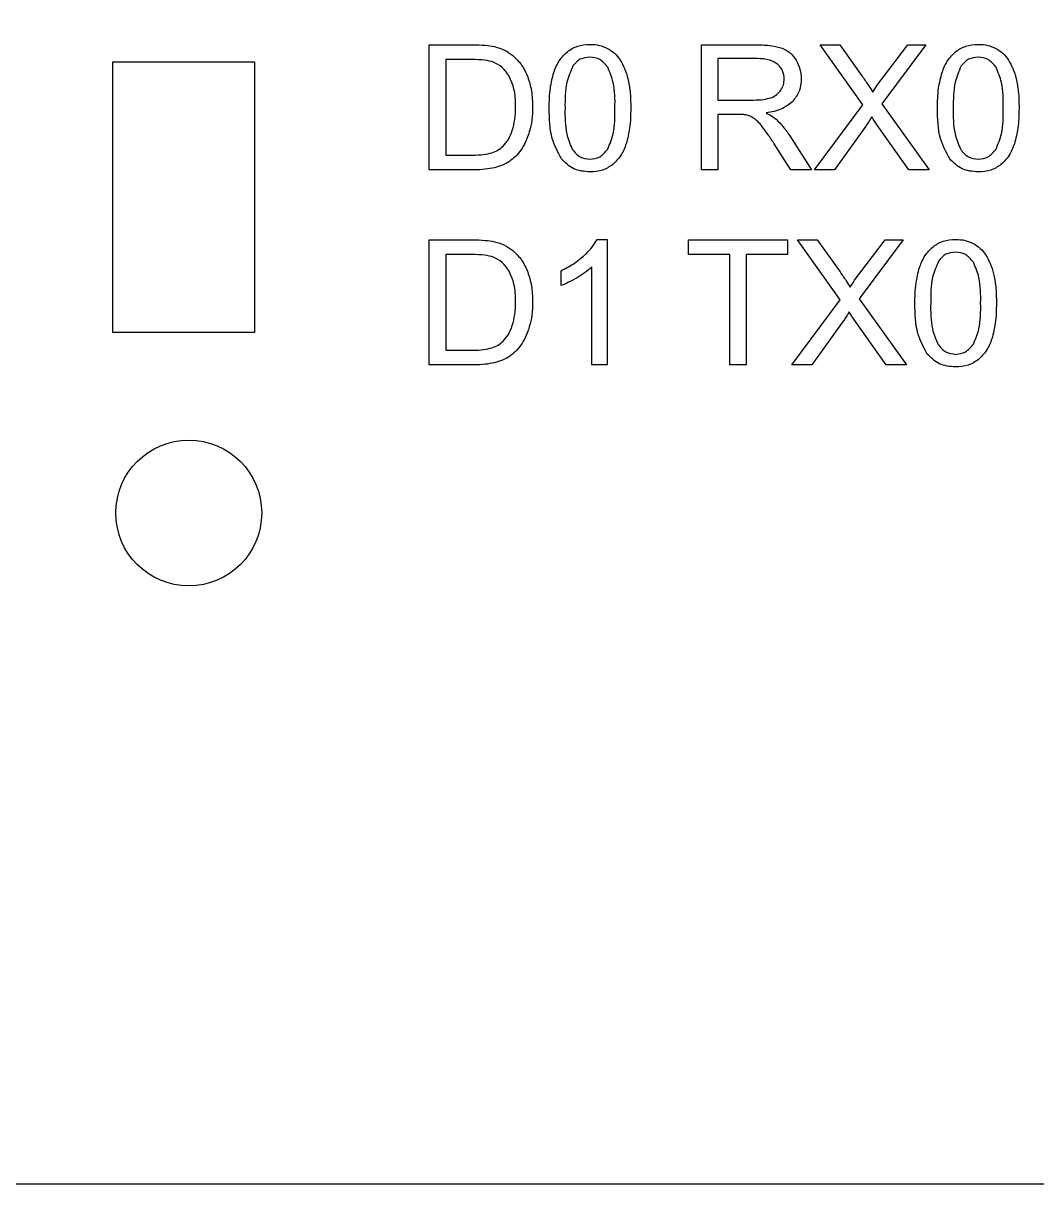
# Model space of a CAD drawing. Header units: millimetres. Extents: x -15 to 165, y 0 to 100.
# Drawn here: x 32.26 to 56.58, y 0 to 27.86 of the extents above; entities that cross this region are included whole.
import ezdxf

# ---------------------------------------------------------------- set-up
doc = ezdxf.new("R2010")
doc.units = ezdxf.units.MM
doc.layers.get('0').update_dxf_attribs({"linetype": 'CONTINUOUS'})

msp = doc.modelspace()

# ---------------------------------------------------------------- linework, layer by layer
for p, q in [((42, 24.341), (42, 27.341)), ((42, 27.341), (43.033, 27.341)), ((48.528, 24.341), (48.528, 27.341)), ((48.528, 27.341), (49.858, 27.341)), ((52.404, 25.905), (51.381, 27.341)), ((51.381, 27.341), (51.853, 27.341)), ((51.853, 27.341), (52.398, 26.572)), ((53.912, 27.341), (52.858, 25.927)), ((52.877, 26.545), (53.48, 27.341)), ((53.48, 27.341), (53.912, 27.341)), ((43.027, 26.987), (42.397, 26.987)), ((42.397, 26.987), (42.397, 24.695)), ((49.874, 27.01), (48.925, 27.01)), ((48.925, 27.01), (48.925, 26.017)), ((48.925, 26.017), (49.778, 26.017)), ((52.858, 25.927), (53.994, 24.341)), ((48.925, 25.673), (48.925, 24.341)), ((49.385, 25.673), (48.925, 25.673)), ((51.244, 24.341), (52.404, 25.905)), ((52.473, 25.387), (51.72, 24.341)), ((53.503, 24.341), (52.748, 25.411)), ((50.65, 25.158), (51.172, 24.341)), ((50.673, 24.341), (50.276, 24.965)), ((42.397, 24.695), (43.038, 24.695)), ((43.083, 24.341), (42, 24.341)), ((48.925, 24.341), (48.528, 24.341)), ((51.172, 24.341), (50.673, 24.341)), ((51.72, 24.341), (51.244, 24.341)), ((53.994, 24.341), (53.503, 24.341)), ((42, 19.659), (42, 22.659)), ((42, 22.659), (43.033, 22.659)), ((46.027, 22.671), (46.265, 22.671)), ((46.265, 22.671), (46.265, 19.659)), ((51.862, 21.222), (50.838, 22.659)), ((50.838, 22.659), (51.311, 22.659)), ((51.311, 22.659), (51.855, 21.889)), ((53.37, 22.659), (52.316, 21.245)), ((52.334, 21.863), (52.938, 22.659)), ((52.938, 22.659), (53.37, 22.659)), ((43.027, 22.305), (42.397, 22.305)), ((42.397, 22.305), (42.397, 20.013)), ((45.16, 21.562), (45.16, 21.918)), ((45.896, 19.659), (45.896, 22.006)), ((50.701, 19.659), (51.862, 21.222)), ((52.316, 21.245), (53.452, 19.659)), ((51.931, 20.705), (51.178, 19.659)), ((52.96, 19.659), (52.205, 20.729)), ((42.397, 20.013), (43.038, 20.013)), ((43.083, 19.659), (42, 19.659)), ((46.265, 19.659), (45.896, 19.659)), ((51.178, 19.659), (50.701, 19.659)), ((53.452, 19.659), (52.96, 19.659))]:
    msp.add_line(p, q)
msp.add_lwpolyline([(-13, 0), (163, 0, 0.414214), (165, 2), (165, 98, 0.414214), (163, 100), (-13, 100, 0.414214), (-15, 98), (-15, 3.001, 0.000086), (-15, 2.999), (-15, 2, 0.414214)], format="xyb", close=True)
for points in [[(34.406, 20.437), (34.406, 26.937), (37.806, 26.937), (37.806, 20.437)], [(49.606, 22.305), (49.606, 19.659), (49.209, 19.659), (49.209, 22.305), (48.221, 22.305), (48.221, 22.659), (50.599, 22.659), (50.599, 22.305)]]:
    msp.add_lwpolyline(points, close=True)
msp.add_circle((36.228, 16.103), 1.75)
for points, knots in [([(43.033, 27.341), (43.137, 27.341), (43.316, 27.34), (43.492, 27.311), (43.568, 27.298)], [0, 0, 0, 0, 0.03086795, 0.05365841, 0.05365841, 0.05365841, 0.05365841]), ([(45.312, 27.177), (45.391, 27.229), (45.556, 27.336), (45.753, 27.347), (45.855, 27.353)], [0, 0, 0, 0, 0.02772153, 0.05799689, 0.05799689, 0.05799689, 0.05799689]), ([(45.855, 27.353), (45.932, 27.35), (46.079, 27.344), (46.214, 27.284), (46.279, 27.256)], [0, 0, 0, 0, 0.02279362, 0.04379597, 0.04379597, 0.04379597, 0.04379597]), ([(49.858, 27.341), (49.977, 27.34), (50.184, 27.339), (50.383, 27.284), (50.468, 27.26)], [0, 0, 0, 0, 0.03535793, 0.06174586, 0.06174586, 0.06174586, 0.06174586]), ([(54.629, 27.177), (54.708, 27.229), (54.873, 27.336), (55.07, 27.347), (55.173, 27.353)], [0, 0, 0, 0, 0.02772156, 0.05799691, 0.05799691, 0.05799691, 0.05799691]), ([(55.173, 27.353), (55.249, 27.35), (55.397, 27.344), (55.531, 27.284), (55.596, 27.256)], [0, 0, 0, 0, 0.02279362, 0.04379597, 0.04379597, 0.04379597, 0.04379597]), ([(43.568, 27.298), (43.649, 27.275), (43.809, 27.23), (43.943, 27.131), (44.008, 27.083)], [0, 0, 0, 0, 0.02530504, 0.04932818, 0.04932818, 0.04932818, 0.04932818]), ([(44.008, 27.083), (44.082, 27.011), (44.234, 26.863), (44.319, 26.669), (44.363, 26.571)], [0, 0, 0, 0, 0.03085703, 0.06288036, 0.06288036, 0.06288036, 0.06288036]), ([(44.987, 26.677), (45.025, 26.777), (45.099, 26.967), (45.244, 27.11), (45.312, 27.177)], [0, 0, 0, 0, 0.03178648, 0.06028806, 0.06028806, 0.06028806, 0.06028806]), ([(45.851, 27.048), (45.771, 27.039), (45.608, 27.02), (45.5, 26.896), (45.446, 26.834)], [0, 0, 0, 0, 0.02344099, 0.04737915, 0.04737915, 0.04737915, 0.04737915]), ([(46.282, 26.805), (46.223, 26.876), (46.11, 27.012), (45.935, 27.037), (45.851, 27.048)], [0, 0, 0, 0, 0.02665558, 0.05108755, 0.05108755, 0.05108755, 0.05108755]), ([(46.279, 27.256), (46.337, 27.22), (46.456, 27.146), (46.538, 27.033), (46.58, 26.976)], [0, 0, 0, 0, 0.02042855, 0.04146163, 0.04146163, 0.04146163, 0.04146163]), ([(50.468, 27.26), (50.534, 27.228), (50.67, 27.161), (50.757, 27.038), (50.802, 26.975)], [0, 0, 0, 0, 0.02185129, 0.04452864, 0.04452864, 0.04452864, 0.04452864]), ([(54.304, 26.677), (54.343, 26.777), (54.416, 26.967), (54.561, 27.11), (54.629, 27.177)], [0, 0, 0, 0, 0.03178648, 0.06028802, 0.06028802, 0.06028802, 0.06028802]), ([(55.168, 27.048), (55.088, 27.039), (54.925, 27.02), (54.818, 26.896), (54.763, 26.834)], [0, 0, 0, 0, 0.02344105, 0.04737917, 0.04737917, 0.04737917, 0.04737917]), ([(55.599, 26.805), (55.54, 26.876), (55.427, 27.012), (55.252, 27.037), (55.168, 27.048)], [0, 0, 0, 0, 0.02665551, 0.05108755, 0.05108755, 0.05108755, 0.05108755]), ([(55.596, 27.256), (55.655, 27.22), (55.773, 27.146), (55.855, 27.033), (55.897, 26.976)], [0, 0, 0, 0, 0.02042855, 0.04146165, 0.04146165, 0.04146165, 0.04146165]), ([(43.541, 26.926), (43.472, 26.943), (43.304, 26.987), (43.13, 26.987), (43.027, 26.987)], [0, 0, 0, 0, 0.02132496, 0.0519058, 0.0519058, 0.0519058, 0.0519058]), ([(43.916, 26.587), (43.865, 26.663), (43.767, 26.807), (43.613, 26.888), (43.541, 26.926)], [0, 0, 0, 0, 0.02716986, 0.05126658, 0.05126658, 0.05126658, 0.05126658]), ([(45.446, 26.834), (45.391, 26.705), (45.254, 26.383), (45.255, 26.032), (45.256, 25.821)], [0, 0, 0, 0, 0.0415626, 0.1040054, 0.1040054, 0.1040054, 0.1040054]), ([(46.455, 25.821), (46.457, 26.03), (46.461, 26.37), (46.332, 26.684), (46.282, 26.805)], [0, 0, 0, 0, 0.0617987, 0.1008018, 0.1008018, 0.1008018, 0.1008018]), ([(46.58, 26.976), (46.618, 26.909), (46.698, 26.768), (46.743, 26.612), (46.766, 26.53)], [0, 0, 0, 0, 0.02290546, 0.0484993, 0.0484993, 0.0484993, 0.0484993]), ([(50.363, 26.872), (50.298, 26.912), (50.149, 27.004), (49.974, 27.007), (49.874, 27.01)], [0, 0, 0, 0, 0.02242351, 0.05150579, 0.05150579, 0.05150579, 0.05150579]), ([(50.517, 26.523), (50.511, 26.59), (50.499, 26.724), (50.408, 26.823), (50.363, 26.872)], [0, 0, 0, 0, 0.01977048, 0.03920622, 0.03920622, 0.03920622, 0.03920622]), ([(50.802, 26.975), (50.838, 26.904), (50.911, 26.762), (50.921, 26.603), (50.926, 26.523)], [0, 0, 0, 0, 0.023485, 0.04737659, 0.04737659, 0.04737659, 0.04737659]), ([(54.763, 26.834), (54.708, 26.705), (54.571, 26.383), (54.572, 26.032), (54.573, 25.821)], [0, 0, 0, 0, 0.0415626, 0.1040054, 0.1040054, 0.1040054, 0.1040054]), ([(55.772, 25.821), (55.774, 26.03), (55.778, 26.37), (55.649, 26.684), (55.599, 26.805)], [0, 0, 0, 0, 0.0617987, 0.1008018, 0.1008018, 0.1008018, 0.1008018]), ([(55.897, 26.976), (55.935, 26.909), (56.015, 26.768), (56.06, 26.612), (56.083, 26.53)], [0, 0, 0, 0, 0.02290542, 0.04849926, 0.04849926, 0.04849926, 0.04849926]), ([(44.071, 25.864), (44.068, 26.005), (44.063, 26.257), (43.961, 26.486), (43.916, 26.587)], [0, 0, 0, 0, 0.04179722, 0.07463127, 0.07463127, 0.07463127, 0.07463127]), ([(44.363, 26.571), (44.397, 26.46), (44.469, 26.228), (44.476, 25.985), (44.48, 25.857)], [0, 0, 0, 0, 0.03457794, 0.07257568, 0.07257568, 0.07257568, 0.07257568]), ([(44.877, 25.821), (44.879, 25.982), (44.883, 26.272), (44.955, 26.552), (44.987, 26.677)], [0, 0, 0, 0, 0.04809125, 0.08660463, 0.08660463, 0.08660463, 0.08660463]), ([(46.766, 26.53), (46.786, 26.427), (46.83, 26.193), (46.832, 25.955), (46.834, 25.821)], [0, 0, 0, 0, 0.0312875, 0.07135546, 0.07135546, 0.07135546, 0.07135546]), ([(50.437, 26.253), (50.461, 26.295), (50.507, 26.379), (50.514, 26.475), (50.517, 26.523)], [0, 0, 0, 0, 0.0142372, 0.02837089, 0.02837089, 0.02837089, 0.02837089]), ([(50.926, 26.523), (50.918, 26.421), (50.902, 26.221), (50.78, 26.062), (50.72, 25.984)], [0, 0, 0, 0, 0.02986714, 0.05877743, 0.05877743, 0.05877743, 0.05877743]), ([(52.398, 26.572), (52.447, 26.502), (52.532, 26.382), (52.608, 26.256), (52.639, 26.203)], [0, 0, 0, 0, 0.02568458, 0.04405796, 0.04405796, 0.04405796, 0.04405796]), ([(52.639, 26.203), (52.675, 26.26), (52.749, 26.377), (52.833, 26.487), (52.877, 26.545)], [0, 0, 0, 0, 0.01999315, 0.04162475, 0.04162475, 0.04162475, 0.04162475]), ([(54.194, 25.821), (54.197, 25.982), (54.2, 26.272), (54.272, 26.552), (54.304, 26.677)], [0, 0, 0, 0, 0.04809125, 0.08660464, 0.08660464, 0.08660464, 0.08660464]), ([(56.083, 26.53), (56.103, 26.427), (56.148, 26.193), (56.15, 25.955), (56.151, 25.821)], [0, 0, 0, 0, 0.03128751, 0.07135547, 0.07135547, 0.07135547, 0.07135547]), ([(50.204, 26.073), (50.252, 26.094), (50.344, 26.135), (50.407, 26.215), (50.437, 26.253)], [0, 0, 0, 0, 0.01536028, 0.02987958, 0.02987958, 0.02987958, 0.02987958]), ([(49.778, 26.017), (49.86, 26.018), (50.004, 26.02), (50.143, 26.057), (50.204, 26.073)], [0, 0, 0, 0, 0.02429045, 0.04308562, 0.04308562, 0.04308562, 0.04308562]), ([(50.72, 25.984), (50.635, 25.917), (50.448, 25.768), (50.211, 25.728), (50.081, 25.706)], [0, 0, 0, 0, 0.03181353, 0.07065422, 0.07065422, 0.07065422, 0.07065422]), ([(43.992, 25.285), (44.015, 25.373), (44.065, 25.562), (44.069, 25.758), (44.071, 25.864)], [0, 0, 0, 0, 0.02702663, 0.05852585, 0.05852585, 0.05852585, 0.05852585]), ([(44.48, 25.857), (44.478, 25.749), (44.473, 25.545), (44.424, 25.346), (44.4, 25.252)], [0, 0, 0, 0, 0.03229225, 0.06125985, 0.06125985, 0.06125985, 0.06125985]), ([(45.174, 24.601), (45.088, 24.762), (44.885, 25.14), (44.88, 25.572), (44.877, 25.821)], [0, 0, 0, 0, 0.0540132, 0.1271395, 0.1271395, 0.1271395, 0.1271395]), ([(45.256, 25.821), (45.254, 25.612), (45.25, 25.272), (45.379, 24.959), (45.429, 24.837)], [0, 0, 0, 0, 0.0616711, 0.1006983, 0.1006983, 0.1006983, 0.1006983]), ([(46.282, 24.838), (46.332, 24.96), (46.46, 25.272), (46.457, 25.613), (46.455, 25.821)], [0, 0, 0, 0, 0.0390513, 0.1005949, 0.1005949, 0.1005949, 0.1005949]), ([(46.834, 25.821), (46.831, 25.661), (46.827, 25.372), (46.757, 25.093), (46.725, 24.968)], [0, 0, 0, 0, 0.04778334, 0.08618044, 0.08618044, 0.08618044, 0.08618044]), ([(49.606, 25.659), (49.577, 25.663), (49.504, 25.673), (49.429, 25.673), (49.385, 25.673)], [0, 0, 0, 0, 0.00896643, 0.02217038, 0.02217038, 0.02217038, 0.02217038]), ([(49.788, 25.579), (49.758, 25.597), (49.701, 25.631), (49.637, 25.65), (49.606, 25.659)], [0, 0, 0, 0, 0.01020952, 0.01986007, 0.01986007, 0.01986007, 0.01986007]), ([(50.081, 25.706), (50.128, 25.683), (50.213, 25.641), (50.288, 25.582), (50.321, 25.557)], [0, 0, 0, 0, 0.01577262, 0.02828676, 0.02828676, 0.02828676, 0.02828676]), ([(54.491, 24.601), (54.405, 24.762), (54.203, 25.14), (54.197, 25.572), (54.194, 25.821)], [0, 0, 0, 0, 0.0540133, 0.1271395, 0.1271395, 0.1271395, 0.1271395]), ([(54.573, 25.821), (54.571, 25.612), (54.567, 25.272), (54.696, 24.959), (54.746, 24.837)], [0, 0, 0, 0, 0.0616711, 0.1006984, 0.1006984, 0.1006984, 0.1006984]), ([(55.599, 24.838), (55.649, 24.96), (55.777, 25.272), (55.774, 25.613), (55.772, 25.821)], [0, 0, 0, 0, 0.0390513, 0.1005949, 0.1005949, 0.1005949, 0.1005949]), ([(56.151, 25.821), (56.149, 25.661), (56.145, 25.372), (56.074, 25.093), (56.042, 24.968)], [0, 0, 0, 0, 0.04778334, 0.08618044, 0.08618044, 0.08618044, 0.08618044]), ([(49.989, 25.379), (49.955, 25.421), (49.896, 25.495), (49.82, 25.554), (49.788, 25.579)], [0, 0, 0, 0, 0.01618746, 0.02852174, 0.02852174, 0.02852174, 0.02852174]), ([(50.276, 24.965), (50.224, 25.045), (50.133, 25.186), (50.032, 25.321), (49.989, 25.379)], [0, 0, 0, 0, 0.02863368, 0.05030655, 0.05030655, 0.05030655, 0.05030655]), ([(50.321, 25.557), (50.379, 25.498), (50.501, 25.376), (50.599, 25.233), (50.65, 25.158)], [0, 0, 0, 0, 0.02468219, 0.0518503, 0.0518503, 0.0518503, 0.0518503]), ([(52.617, 25.612), (52.588, 25.566), (52.542, 25.49), (52.493, 25.416), (52.473, 25.387)], [0, 0, 0, 0, 0.01626873, 0.02668372, 0.02668372, 0.02668372, 0.02668372]), ([(52.748, 25.411), (52.726, 25.443), (52.681, 25.509), (52.639, 25.577), (52.617, 25.612)], [0, 0, 0, 0, 0.01157837, 0.02395389, 0.02395389, 0.02395389, 0.02395389]), ([(43.772, 24.906), (43.817, 24.959), (43.913, 25.072), (43.965, 25.212), (43.992, 25.285)], [0, 0, 0, 0, 0.02077627, 0.04417486, 0.04417486, 0.04417486, 0.04417486]), ([(44.4, 25.252), (44.373, 25.17), (44.323, 25.016), (44.236, 24.879), (44.196, 24.815)], [0, 0, 0, 0, 0.02578344, 0.04840909, 0.04840909, 0.04840909, 0.04840909]), ([(43.503, 24.75), (43.555, 24.77), (43.654, 24.806), (43.734, 24.874), (43.772, 24.906)], [0, 0, 0, 0, 0.01656277, 0.03129695, 0.03129695, 0.03129695, 0.03129695]), ([(44.196, 24.815), (44.154, 24.761), (44.075, 24.658), (43.972, 24.58), (43.923, 24.543)], [0, 0, 0, 0, 0.02023775, 0.03871639, 0.03871639, 0.03871639, 0.03871639]), ([(45.429, 24.837), (45.487, 24.766), (45.599, 24.63), (45.773, 24.605), (45.855, 24.593)], [0, 0, 0, 0, 0.0266339, 0.05077519, 0.05077519, 0.05077519, 0.05077519]), ([(45.855, 24.593), (45.938, 24.605), (46.112, 24.63), (46.223, 24.767), (46.282, 24.838)], [0, 0, 0, 0, 0.02414777, 0.0508346, 0.0508346, 0.0508346, 0.0508346]), ([(46.725, 24.968), (46.687, 24.868), (46.613, 24.678), (46.469, 24.535), (46.401, 24.467)], [0, 0, 0, 0, 0.03177687, 0.06031889, 0.06031889, 0.06031889, 0.06031889]), ([(54.746, 24.837), (54.805, 24.766), (54.917, 24.63), (55.09, 24.605), (55.173, 24.593)], [0, 0, 0, 0, 0.02663396, 0.05077519, 0.05077519, 0.05077519, 0.05077519]), ([(55.173, 24.593), (55.255, 24.605), (55.429, 24.63), (55.541, 24.767), (55.599, 24.838)], [0, 0, 0, 0, 0.02414772, 0.05083458, 0.05083458, 0.05083458, 0.05083458]), ([(56.042, 24.968), (56.004, 24.868), (55.931, 24.678), (55.786, 24.535), (55.718, 24.467)], [0, 0, 0, 0, 0.03177691, 0.06031895, 0.06031895, 0.06031895, 0.06031895]), ([(43.038, 24.695), (43.126, 24.696), (43.284, 24.697), (43.436, 24.734), (43.503, 24.75)], [0, 0, 0, 0, 0.02651111, 0.0470144, 0.0470144, 0.0470144, 0.0470144]), ([(43.923, 24.543), (43.869, 24.511), (43.756, 24.445), (43.63, 24.41), (43.564, 24.392)], [0, 0, 0, 0, 0.01854989, 0.03899148, 0.03899148, 0.03899148, 0.03899148]), ([(45.855, 24.29), (45.72, 24.301), (45.455, 24.324), (45.266, 24.51), (45.174, 24.601)], [0, 0, 0, 0, 0.03950081, 0.07704517, 0.07704517, 0.07704517, 0.07704517]), ([(55.173, 24.29), (55.037, 24.301), (54.772, 24.324), (54.583, 24.51), (54.491, 24.601)], [0, 0, 0, 0, 0.03950075, 0.07704513, 0.07704513, 0.07704513, 0.07704513]), ([(43.564, 24.392), (43.49, 24.377), (43.331, 24.346), (43.168, 24.343), (43.083, 24.341)], [0, 0, 0, 0, 0.02286012, 0.04854853, 0.04854853, 0.04854853, 0.04854853]), ([(46.401, 24.467), (46.322, 24.415), (46.156, 24.307), (45.959, 24.296), (45.855, 24.29)], [0, 0, 0, 0, 0.02780311, 0.05823403, 0.05823403, 0.05823403, 0.05823403]), ([(55.718, 24.467), (55.639, 24.415), (55.474, 24.307), (55.276, 24.296), (55.173, 24.29)], [0, 0, 0, 0, 0.02780311, 0.05823397, 0.05823397, 0.05823397, 0.05823397]), ([(43.033, 22.659), (43.137, 22.659), (43.316, 22.658), (43.492, 22.628), (43.568, 22.616)], [0, 0, 0, 0, 0.03086795, 0.05365841, 0.05365841, 0.05365841, 0.05365841]), ([(43.568, 22.616), (43.649, 22.593), (43.809, 22.548), (43.943, 22.449), (44.008, 22.401)], [0, 0, 0, 0, 0.02530503, 0.04932815, 0.04932815, 0.04932815, 0.04932815]), ([(45.7, 22.27), (45.769, 22.335), (45.897, 22.454), (45.987, 22.603), (46.027, 22.671)], [0, 0, 0, 0, 0.02836474, 0.05200425, 0.05200425, 0.05200425, 0.05200425]), ([(54.087, 22.495), (54.166, 22.547), (54.331, 22.654), (54.528, 22.665), (54.63, 22.671)], [0, 0, 0, 0, 0.02772155, 0.0579969, 0.0579969, 0.0579969, 0.0579969]), ([(54.63, 22.671), (54.707, 22.668), (54.854, 22.661), (54.989, 22.602), (55.054, 22.574)], [0, 0, 0, 0, 0.02279362, 0.04379597, 0.04379597, 0.04379597, 0.04379597]), ([(55.054, 22.574), (55.112, 22.538), (55.231, 22.464), (55.313, 22.351), (55.355, 22.294)], [0, 0, 0, 0, 0.02042854, 0.04146161, 0.04146161, 0.04146161, 0.04146161]), ([(43.541, 22.244), (43.472, 22.261), (43.304, 22.305), (43.13, 22.305), (43.027, 22.305)], [0, 0, 0, 0, 0.02132496, 0.0519058, 0.0519058, 0.0519058, 0.0519058]), ([(44.008, 22.401), (44.082, 22.329), (44.234, 22.181), (44.319, 21.987), (44.363, 21.888)], [0, 0, 0, 0, 0.03085703, 0.06288038, 0.06288038, 0.06288038, 0.06288038]), ([(53.762, 21.995), (53.8, 22.095), (53.874, 22.285), (54.019, 22.428), (54.087, 22.495)], [0, 0, 0, 0, 0.03178646, 0.06028801, 0.06028801, 0.06028801, 0.06028801]), ([(54.626, 22.366), (54.546, 22.357), (54.383, 22.338), (54.275, 22.214), (54.221, 22.151)], [0, 0, 0, 0, 0.02344105, 0.04737913, 0.04737913, 0.04737913, 0.04737913]), ([(55.057, 22.123), (54.998, 22.194), (54.884, 22.33), (54.71, 22.355), (54.626, 22.366)], [0, 0, 0, 0, 0.02665556, 0.05108749, 0.05108749, 0.05108749, 0.05108749]), ([(55.355, 22.294), (55.393, 22.227), (55.473, 22.086), (55.517, 21.93), (55.541, 21.848)], [0, 0, 0, 0, 0.02290545, 0.04849928, 0.04849928, 0.04849928, 0.04849928]), ([(43.916, 21.905), (43.865, 21.981), (43.767, 22.125), (43.613, 22.206), (43.541, 22.244)], [0, 0, 0, 0, 0.02716985, 0.05126657, 0.05126657, 0.05126657, 0.05126657]), ([(45.16, 21.918), (45.258, 21.968), (45.451, 22.066), (45.618, 22.203), (45.7, 22.27)], [0, 0, 0, 0, 0.03311381, 0.06464976, 0.06464976, 0.06464976, 0.06464976]), ([(54.221, 22.151), (54.166, 22.023), (54.028, 21.701), (54.03, 21.35), (54.031, 21.138)], [0, 0, 0, 0, 0.0415626, 0.1040054, 0.1040054, 0.1040054, 0.1040054]), ([(55.23, 21.138), (55.232, 21.347), (55.236, 21.688), (55.107, 22.002), (55.057, 22.123)], [0, 0, 0, 0, 0.0617987, 0.1008018, 0.1008018, 0.1008018, 0.1008018]), ([(44.071, 21.181), (44.068, 21.323), (44.063, 21.574), (43.961, 21.804), (43.916, 21.905)], [0, 0, 0, 0, 0.0417972, 0.07463127, 0.07463127, 0.07463127, 0.07463127]), ([(44.363, 21.888), (44.397, 21.778), (44.469, 21.546), (44.476, 21.303), (44.48, 21.175)], [0, 0, 0, 0, 0.03457797, 0.07257571, 0.07257571, 0.07257571, 0.07257571]), ([(45.547, 21.752), (45.48, 21.714), (45.355, 21.642), (45.221, 21.587), (45.16, 21.562)], [0, 0, 0, 0, 0.02330372, 0.04323832, 0.04323832, 0.04323832, 0.04323832]), ([(45.896, 22.006), (45.846, 21.962), (45.737, 21.868), (45.614, 21.793), (45.547, 21.752)], [0, 0, 0, 0, 0.01993285, 0.04321168, 0.04321168, 0.04321168, 0.04321168]), ([(51.855, 21.889), (51.905, 21.82), (51.99, 21.7), (52.065, 21.574), (52.097, 21.521)], [0, 0, 0, 0, 0.02568452, 0.04405792, 0.04405792, 0.04405792, 0.04405792]), ([(52.097, 21.521), (52.133, 21.577), (52.207, 21.695), (52.291, 21.805), (52.334, 21.863)], [0, 0, 0, 0, 0.0199932, 0.04162481, 0.04162481, 0.04162481, 0.04162481]), ([(53.652, 21.138), (53.654, 21.299), (53.658, 21.589), (53.73, 21.87), (53.762, 21.995)], [0, 0, 0, 0, 0.04809122, 0.08660465, 0.08660465, 0.08660465, 0.08660465]), ([(55.541, 21.848), (55.561, 21.745), (55.605, 21.511), (55.607, 21.272), (55.608, 21.138)], [0, 0, 0, 0, 0.03128752, 0.07135549, 0.07135549, 0.07135549, 0.07135549]), ([(43.992, 20.603), (44.015, 20.691), (44.065, 20.88), (44.069, 21.076), (44.071, 21.181)], [0, 0, 0, 0, 0.02702665, 0.05852586, 0.05852586, 0.05852586, 0.05852586]), ([(44.48, 21.175), (44.478, 21.067), (44.473, 20.862), (44.424, 20.664), (44.4, 20.57)], [0, 0, 0, 0, 0.0322922, 0.06125985, 0.06125985, 0.06125985, 0.06125985]), ([(52.074, 20.93), (52.046, 20.883), (52, 20.808), (51.95, 20.734), (51.931, 20.705)], [0, 0, 0, 0, 0.01626871, 0.02668372, 0.02668372, 0.02668372, 0.02668372]), ([(52.205, 20.729), (52.184, 20.761), (52.139, 20.827), (52.096, 20.895), (52.074, 20.93)], [0, 0, 0, 0, 0.01157841, 0.02395396, 0.02395396, 0.02395396, 0.02395396]), ([(53.949, 19.919), (53.863, 20.08), (53.66, 20.458), (53.655, 20.89), (53.652, 21.138)], [0, 0, 0, 0, 0.0540132, 0.1271395, 0.1271395, 0.1271395, 0.1271395]), ([(54.031, 21.138), (54.029, 20.93), (54.025, 20.59), (54.154, 20.277), (54.204, 20.155)], [0, 0, 0, 0, 0.0616711, 0.1006984, 0.1006984, 0.1006984, 0.1006984]), ([(55.057, 20.156), (55.107, 20.278), (55.235, 20.59), (55.232, 20.93), (55.23, 21.138)], [0, 0, 0, 0, 0.0390513, 0.1005949, 0.1005949, 0.1005949, 0.1005949]), ([(55.608, 21.138), (55.606, 20.979), (55.602, 20.69), (55.532, 20.411), (55.5, 20.286)], [0, 0, 0, 0, 0.04778336, 0.08618047, 0.08618047, 0.08618047, 0.08618047]), ([(43.772, 20.224), (43.817, 20.277), (43.913, 20.39), (43.965, 20.53), (43.992, 20.603)], [0, 0, 0, 0, 0.02077624, 0.04417484, 0.04417484, 0.04417484, 0.04417484]), ([(44.4, 20.57), (44.373, 20.488), (44.323, 20.334), (44.236, 20.197), (44.196, 20.133)], [0, 0, 0, 0, 0.02578344, 0.04840903, 0.04840903, 0.04840903, 0.04840903]), ([(43.038, 20.013), (43.126, 20.014), (43.284, 20.015), (43.436, 20.052), (43.503, 20.068)], [0, 0, 0, 0, 0.02651111, 0.0470144, 0.0470144, 0.0470144, 0.0470144]), ([(43.503, 20.068), (43.555, 20.087), (43.654, 20.124), (43.734, 20.192), (43.772, 20.224)], [0, 0, 0, 0, 0.01656277, 0.03129695, 0.03129695, 0.03129695, 0.03129695]), ([(44.196, 20.133), (44.154, 20.079), (44.075, 19.976), (43.972, 19.898), (43.923, 19.861)], [0, 0, 0, 0, 0.0202378, 0.03871644, 0.03871644, 0.03871644, 0.03871644]), ([(54.204, 20.155), (54.262, 20.084), (54.374, 19.948), (54.548, 19.923), (54.63, 19.911)], [0, 0, 0, 0, 0.02663388, 0.05077522, 0.05077522, 0.05077522, 0.05077522]), ([(54.63, 19.911), (54.713, 19.923), (54.886, 19.948), (54.998, 20.085), (55.057, 20.156)], [0, 0, 0, 0, 0.02414783, 0.05083463, 0.05083463, 0.05083463, 0.05083463]), ([(55.5, 20.286), (55.461, 20.186), (55.388, 19.996), (55.244, 19.853), (55.176, 19.785)], [0, 0, 0, 0, 0.03177685, 0.06031882, 0.06031882, 0.06031882, 0.06031882]), ([(43.923, 19.861), (43.869, 19.829), (43.756, 19.763), (43.63, 19.728), (43.564, 19.71)], [0, 0, 0, 0, 0.01854986, 0.03899145, 0.03899145, 0.03899145, 0.03899145]), ([(54.63, 19.608), (54.495, 19.619), (54.23, 19.642), (54.041, 19.828), (53.949, 19.919)], [0, 0, 0, 0, 0.03950075, 0.07704517, 0.07704517, 0.07704517, 0.07704517]), ([(55.176, 19.785), (55.097, 19.733), (54.931, 19.625), (54.734, 19.614), (54.63, 19.608)], [0, 0, 0, 0, 0.02780324, 0.0582341, 0.0582341, 0.0582341, 0.0582341]), ([(43.564, 19.71), (43.49, 19.695), (43.331, 19.664), (43.168, 19.661), (43.083, 19.659)], [0, 0, 0, 0, 0.02286013, 0.04854854, 0.04854854, 0.04854854, 0.04854854])]:
    msp.add_open_spline(points, degree=3, knots=knots)

doc.saveas('drawing.dxf')
